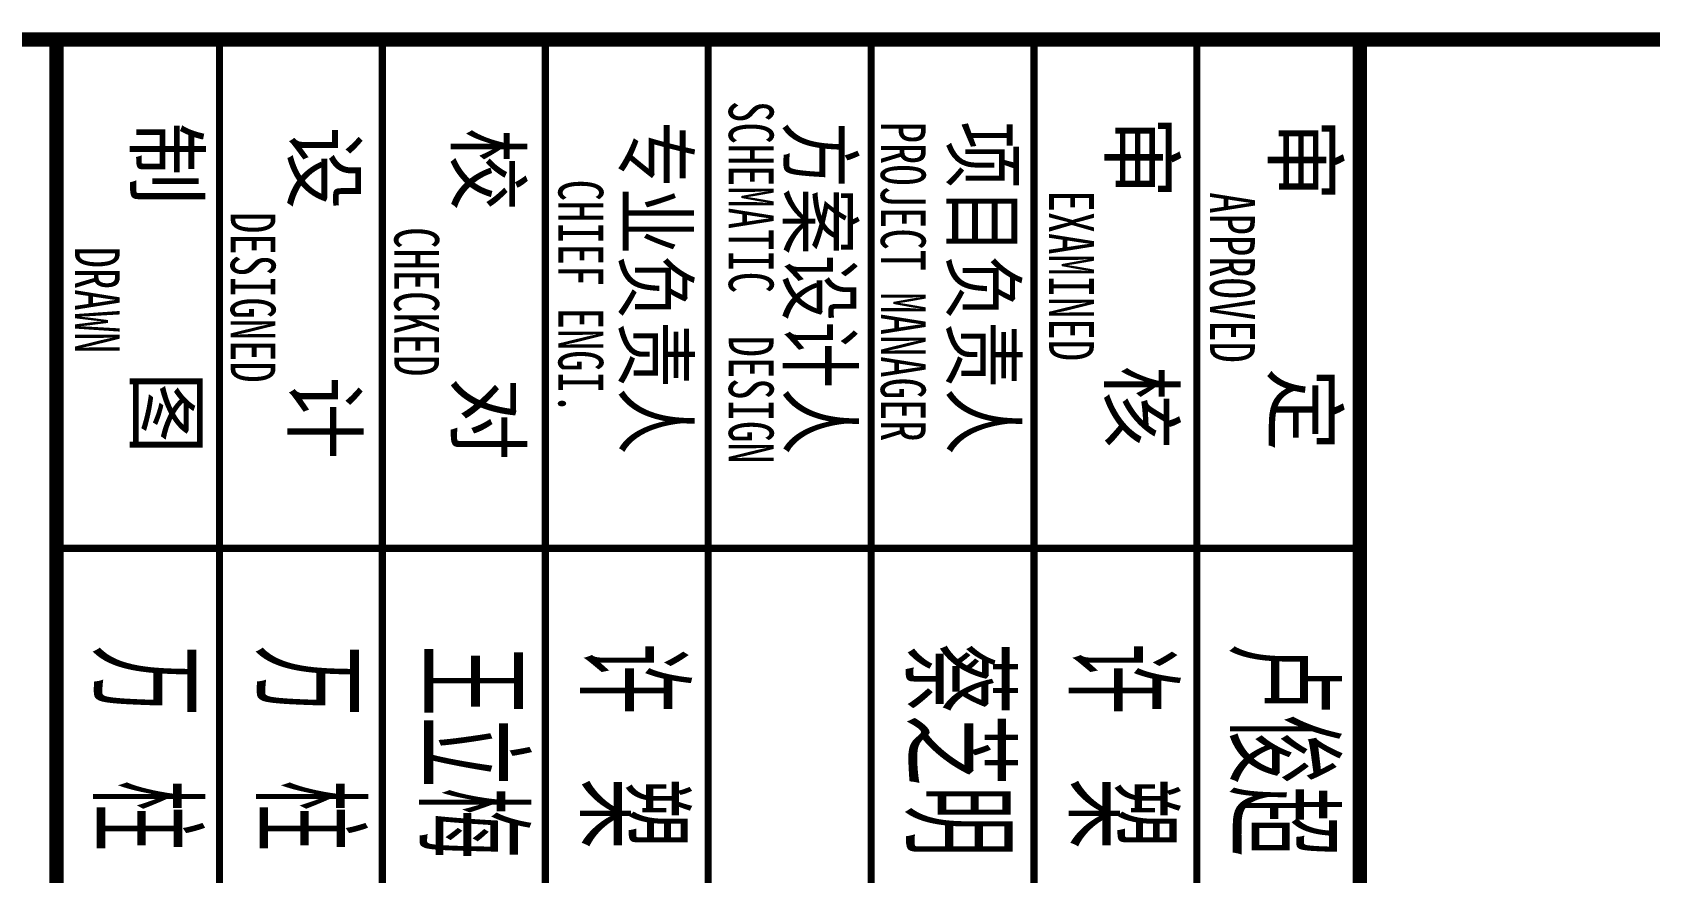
# Model space of a CAD drawing. Extents: x -1712635 to -854203, y -534641 to -21985.
# Drawn here: x -959806 to -957821, y -168188 to -167156 of the extents above; entities that cross this region are included whole.
import ezdxf
from ezdxf.enums import TextEntityAlignment as Align

# ---------------------------------------------------------------- set-up
doc = ezdxf.new("R2010")
doc.units = 0
doc.header["$LTSCALE"] = 1000
doc.layers.get('0').update_dxf_attribs({"linetype": 'CONTINUOUS'})
doc.layers.add('图框', color=9, linetype='CONTINUOUS', lineweight=18)
doc.layers.add('图签文字', color=4, linetype='CONTINUOUS')
doc.styles.add('建筑图签-1', font='simhei.ttf', dxfattribs={"width": 0.7})
doc.styles.add('建筑图签-2', font='TXT.shx', dxfattribs={"width": 0.5, "bigfont": 'HZTXT.shx'})

# ---------------------------------------------------------------- blocks, each defined once
blk = doc.blocks.new('GFDDDDRG')
at = {"layer": '图框'}
for points, const_width in [([(894109.8, -156001.9), (922809.8, -156001.9)], 35), ([(897509.9, -156001.9), (897509.9, -159501.9)], 35), ([(897909.9, -156001.9), (897909.9, -159501.9)], 17.5), ([(898309.9, -156001.9), (898309.9, -159501.9)], 17.5), ([(898709.9, -156001.9), (898709.9, -159501.9)], 17.5), ([(899109.9, -156001.9), (899109.9, -159501.9)], 17.5), ([(899509.9, -156001.9), (899509.9, -159501.9)], 17.5), ([(899909.9, -156001.9), (899909.9, -159501.9)], 17.5), ([(900309.9, -156001.9), (900309.9, -159501.9)], 17.5), ([(900709.9, -159501.9), (900709.9, -156001.9)], 35), ([(900709.9, -156001.9), (900709.9, -159501.9)], 35), ([(897509.9, -157251.7), (900709.9, -157251.9)], 17.5)]:
    blk.add_lwpolyline(points, dxfattribs=dict(at, const_width=const_width))
at = {"layer": '图框', "style": '建筑图签-1', "width": 0.7}
for s, p in [('SCHEMATIC  DESIGN', (899160.5, -156153.2, -899.5)), ('PROJECT MANAGER', (899533.8, -156203.9, -899.5)), ('EXAMINED  ', (899946.9, -156372.9, -899.5)), ('APPROVED ', (900342.1, -156377.2))]:
    blk.add_text(s, height=110, rotation=270, dxfattribs=at).set_placement(p)
for s, p in [('CHIEF ENGI.', (898797.2, -156634.2)), ('DESIGNED ', (897992.5, -156661.7)), ('CHECKED  ', (898394.2, -156698.5)), (' DRAWN   ', (897610, -156694.2))]:
    blk.add_text(s, height=110, rotation=270, dxfattribs=at).set_placement(p, align=Align.MIDDLE)
at = {"layer": '图签文字', "color": 7, "style": '建筑图签-1'}
for s, p in [('制    图', (897705.6, -156204.4)), ('审    核', (900098.2, -156189.2)), ('审    定', (900499.4, -156195.8)), ('设    计', (898093, -156215.9)), ('校    对', (898493.9, -156218.6))]:
    blk.add_text(s, height=150, rotation=270, dxfattribs=at).set_placement(p)
at = {"layer": '图签文字', "color": 7, "style": '建筑图签-1', "width": 0.8}
for s, p in [('专业负责人', (898905.6, -156202.5)), ('方案设计人', (899308.9, -156203.2)), ('项目负责人', (899710.1, -156203.2))]:
    blk.add_text(s, height=150, rotation=270, dxfattribs=at).set_placement(p)
at = {"layer": '图签文字', "color": 0, "style": '建筑图签-2', "width": 0.7}
for s, p in [('万 柱', (897599.4, -157489.6)), ('万 柱', (897999.4, -157489.6)), ('王立梅', (898399.4, -157489.6)), ('许 槊', (898794.7, -157484.5)), ('蔡芝明', (899594.7, -157484.5)), ('许 槊', (899994.7, -157484.5)), ('卢俊超', (900390.1, -157484.5))]:
    blk.add_text(s, height=250, rotation=270, dxfattribs=at).set_placement(p)

msp = doc.modelspace()

# ---------------------------------------------------------------- block references
at = {"xscale": 0.5, "yscale": 0.5, "zscale": 0.5}
msp.add_blockref('GFDDDDRG', (-1408531.4, -89164.01), dxfattribs=at)

doc.saveas('drawing.dxf')
